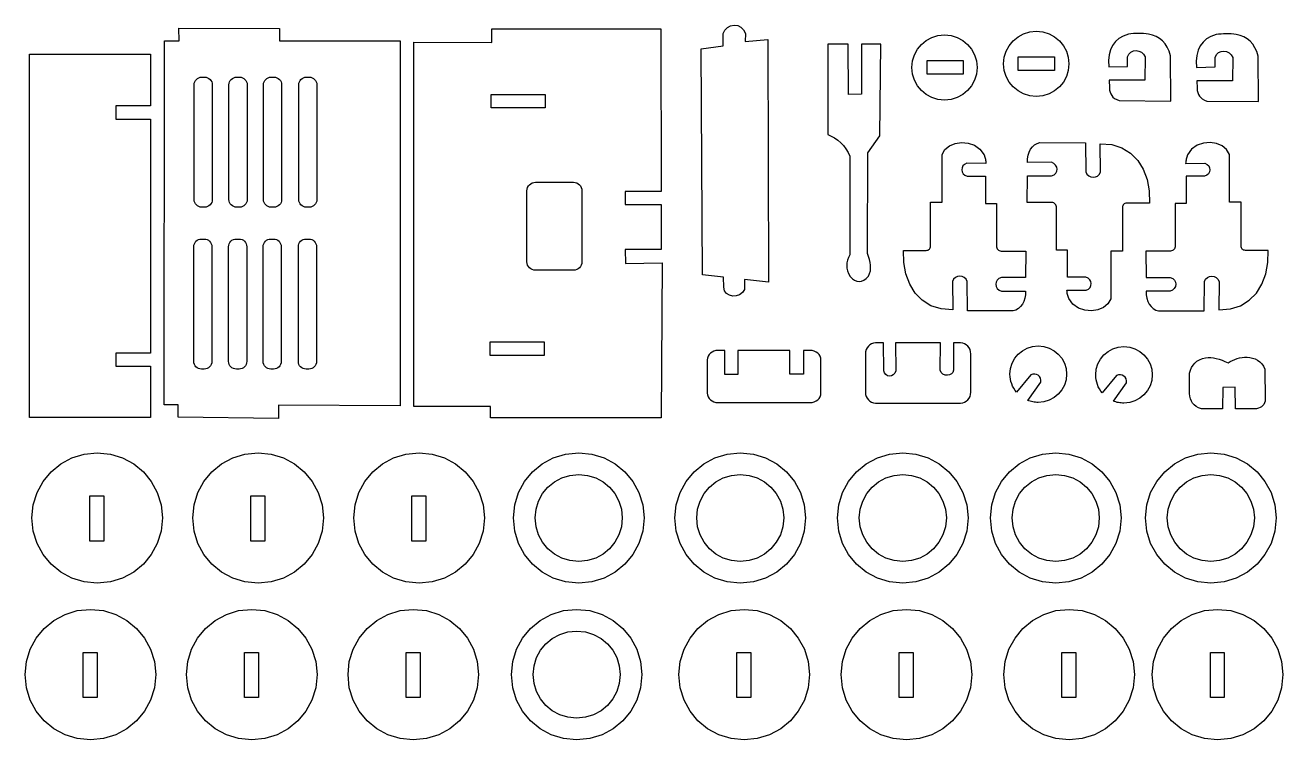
# Model space of a CAD drawing. Extents: x -511 to 437, y -183 to 197.
# Drawn here: x -510.6 to -221.7, y -164.5 to -0.2 of the extents above; entities that cross this region are included whole.
import ezdxf

# ---------------------------------------------------------------- set-up
doc = ezdxf.new("R2010")
doc.units = 0
doc.header["$MEASUREMENT"] = 0
doc.layers.add('CAMADA_1', color=7, linetype='CONTINUOUS')

msp = doc.modelspace()

# ---------------------------------------------------------------- linework, layer by layer
at = {"layer": 'CAMADA_1', "color": 250}
for points in [[(-478.57, -3.81), (-475.25, -3.82), (-475.26, -0.9), (-452.2, -0.97), (-452.2, -3.82), (-424.44, -3.82), (-424.44, -87.66), (-452.38, -87.56), (-452.38, -90.57), (-475.44, -90.28), (-475.44, -87.47), (-478.67, -87.46), (-478.57, -3.81)], [(-403.43, -4.17), (-403.43, -1.06), (-364.61, -1.06), (-364.53, -38.42), (-372.77, -38.44), (-372.76, -41.4), (-364.48, -41.4), (-364.48, -51.77), (-372.77, -51.77), (-372.72, -54.94), (-364.29, -54.84), (-364.51, -90.47), (-403.7, -90.47), (-403.69, -87.86), (-421.3, -87.87), (-421.3, -4.1), (-403.43, -4.17)], [(-355.28, -5.65), (-350.26, -4.93), (-350.26, -2.14), (-349.88, -1.32), (-349.29, -0.72), (-348.55, -0.33), (-347.74, -0.18), (-346.92, -0.27), (-346.17, -0.62), (-345.56, -1.23), (-345.15, -2.13), (-345.17, -3.95), (-339.97, -3.45), (-339.84, -59.29), (-345.35, -58.68), (-345.37, -60.91), (-345.83, -61.67), (-346.48, -62.17), (-347.24, -62.43), (-348.04, -62.46), (-348.8, -62.26), (-349.46, -61.84), (-349.92, -61.22), (-350.13, -60.4), (-350.15, -58.14), (-355.03, -57.6), (-355.28, -5.65)], [(-299.42, -2.4), (-297.91, -2.56), (-296.5, -2.99), (-295.23, -3.69), (-294.12, -4.6), (-293.2, -5.71), (-292.51, -6.99), (-292.07, -8.39), (-291.92, -9.9), (-292.07, -11.42), (-292.51, -12.82), (-293.2, -14.1), (-294.12, -15.21), (-295.23, -16.12), (-296.5, -16.82), (-297.91, -17.25), (-299.42, -17.41), (-300.93, -17.25), (-302.34, -16.82), (-303.61, -16.12), (-304.72, -15.21), (-305.64, -14.1), (-306.33, -12.82), (-306.77, -11.42), (-306.92, -9.9), (-306.77, -8.39), (-306.33, -6.99), (-305.64, -5.71), (-304.72, -4.6), (-303.61, -3.69), (-302.34, -2.99), (-300.93, -2.56), (-299.42, -2.4)], [(-278.33, -1.59), (-276.82, -1.74), (-275.41, -2.18), (-274.14, -2.87), (-273.03, -3.79), (-272.11, -4.9), (-271.42, -6.17), (-270.99, -7.58), (-270.83, -9.09), (-270.99, -10.6), (-271.42, -12.01), (-272.11, -13.28), (-273.03, -14.39), (-274.14, -15.31), (-275.41, -16), (-276.82, -16.44), (-278.33, -16.59), (-279.84, -16.44), (-281.25, -16), (-282.53, -15.31), (-283.64, -14.39), (-284.55, -13.28), (-285.24, -12.01), (-285.68, -10.6), (-285.83, -9.09), (-285.68, -7.58), (-285.24, -6.17), (-284.55, -4.9), (-283.64, -3.79), (-282.53, -2.87), (-281.25, -2.18), (-279.84, -1.74), (-278.33, -1.59)], [(-253.34, -7.5), (-253.39, -12.86), (-261.57, -12.86), (-261.54, -14.59), (-261.49, -15.1), (-261.39, -15.56), (-261.23, -15.98), (-261.01, -16.37), (-260.71, -16.72), (-260.33, -17.03), (-259.85, -17.3), (-259.27, -17.53), (-247.39, -17.62), (-247.49, -7.2), (-247.82, -6.17), (-248.24, -5.25), (-248.75, -4.46), (-249.35, -3.79), (-250.03, -3.23), (-250.79, -2.79), (-251.63, -2.45), (-252.54, -2.22), (-253.12, -2.16), (-253.7, -2.11), (-254.28, -2.08), (-254.86, -2.07), (-255.44, -2.08), (-256.02, -2.12), (-256.6, -2.18), (-257.18, -2.26), (-258.35, -2.68), (-259.35, -3.25), (-260.16, -3.98), (-260.81, -4.85), (-261.28, -5.86), (-261.58, -7.03), (-261.71, -8.33), (-261.67, -9.78), (-257.4, -9.68), (-257.4, -7.5), (-257.06, -6.84), (-256.58, -6.38), (-256.01, -6.11), (-255.39, -6.03), (-254.76, -6.14), (-254.19, -6.42), (-253.69, -6.88), (-253.34, -7.5)], [(-233.2, -7.61), (-233.24, -12.96), (-241.43, -12.96), (-241.4, -14.7), (-241.35, -15.2), (-241.25, -15.66), (-241.09, -16.09), (-240.87, -16.48), (-240.57, -16.83), (-240.19, -17.13), (-239.71, -17.41), (-239.12, -17.64), (-227.25, -17.72), (-227.35, -7.31), (-227.68, -6.27), (-228.1, -5.36), (-228.61, -4.57), (-229.2, -3.89), (-229.88, -3.34), (-230.65, -2.89), (-231.49, -2.56), (-232.4, -2.32), (-232.98, -2.26), (-233.56, -2.21), (-234.14, -2.19), (-234.72, -2.18), (-235.3, -2.19), (-235.88, -2.22), (-236.46, -2.28), (-237.04, -2.36), (-238.21, -2.78), (-239.21, -3.36), (-240.02, -4.08), (-240.67, -4.95), (-241.14, -5.97), (-241.44, -7.13), (-241.57, -8.44), (-241.53, -9.89), (-237.26, -9.79), (-237.26, -7.61), (-236.92, -6.94), (-236.44, -6.48), (-235.87, -6.21), (-235.25, -6.13), (-234.62, -6.24), (-234.04, -6.52), (-233.55, -6.98), (-233.2, -7.61)], [(-314.06, -4.53), (-318.47, -4.56), (-318.47, -16.07), (-321.45, -16.09), (-321.54, -4.55), (-326.22, -4.52), (-326.22, -25.33), (-325.42, -25.68), (-324.65, -26.1), (-323.92, -26.61), (-323.24, -27.2), (-322.61, -27.86), (-322.05, -28.61), (-321.56, -29.43), (-321.15, -30.33), (-321.15, -52.94), (-321.44, -53.57), (-321.67, -54.18), (-321.82, -54.79), (-321.88, -55.39), (-321.86, -56.01), (-321.73, -56.64), (-321.48, -57.29), (-321.11, -57.98), (-320.58, -58.46), (-320.05, -58.82), (-319.53, -59.03), (-319.01, -59.1), (-318.49, -59.03), (-317.96, -58.8), (-317.44, -58.4), (-316.91, -57.85), (-316.63, -57.26), (-316.45, -56.65), (-316.38, -56.01), (-316.39, -55.37), (-316.48, -54.7), (-316.64, -54.03), (-316.86, -53.34), (-317.13, -52.64), (-317.02, -29.56), (-314.3, -25.62), (-314.06, -4.53)], [(-509.59, -6.88), (-481.83, -6.88), (-481.83, -18.71), (-489.79, -18.71), (-489.73, -21.76), (-481.83, -21.77), (-481.83, -75.6), (-489.79, -75.6), (-489.74, -78.58), (-481.83, -78.59), (-481.83, -90.39), (-509.59, -90.39), (-509.59, -6.88)], [(-303.41, -8.31), (-295.14, -8.31), (-295.14, -11.46), (-303.41, -11.46), (-303.41, -8.31)], [(-282.46, -7.43), (-274.18, -7.43), (-274.18, -10.58), (-282.46, -10.58), (-282.46, -7.43)], [(-470.01, -12.13), (-469.38, -12.13), (-469.03, -12.17), (-468.69, -12.27), (-468.39, -12.44), (-468.13, -12.65), (-467.91, -12.92), (-467.74, -13.22), (-467.64, -13.55), (-467.6, -13.91), (-467.6, -40.26), (-467.64, -40.62), (-467.74, -40.95), (-467.91, -41.25), (-468.13, -41.52), (-468.39, -41.74), (-468.69, -41.9), (-469.03, -42), (-469.38, -42.04), (-470.01, -42.04), (-470.36, -42), (-470.7, -41.9), (-471, -41.74), (-471.26, -41.52), (-471.48, -41.25), (-471.65, -40.95), (-471.75, -40.62), (-471.79, -40.26), (-471.79, -13.91), (-471.75, -13.55), (-471.65, -13.22), (-471.48, -12.92), (-471.26, -12.65), (-471, -12.44), (-470.7, -12.27), (-470.36, -12.17), (-470.01, -12.13)], [(-461.99, -12.13), (-461.37, -12.13), (-461.01, -12.17), (-460.68, -12.27), (-460.38, -12.44), (-460.11, -12.65), (-459.9, -12.92), (-459.73, -13.22), (-459.63, -13.55), (-459.59, -13.91), (-459.59, -40.26), (-459.63, -40.62), (-459.73, -40.95), (-459.9, -41.25), (-460.11, -41.52), (-460.38, -41.74), (-460.68, -41.9), (-461.01, -42), (-461.37, -42.04), (-461.99, -42.04), (-462.35, -42), (-462.69, -41.9), (-462.99, -41.74), (-463.25, -41.52), (-463.47, -41.25), (-463.63, -40.95), (-463.74, -40.62), (-463.77, -40.26), (-463.77, -13.91), (-463.74, -13.55), (-463.63, -13.22), (-463.47, -12.92), (-463.25, -12.65), (-462.99, -12.44), (-462.69, -12.27), (-462.35, -12.17), (-461.99, -12.13)], [(-454.07, -12.13), (-453.45, -12.13), (-453.09, -12.17), (-452.76, -12.27), (-452.46, -12.44), (-452.19, -12.65), (-451.97, -12.92), (-451.81, -13.22), (-451.71, -13.55), (-451.67, -13.91), (-451.67, -40.26), (-451.71, -40.62), (-451.81, -40.95), (-451.97, -41.25), (-452.19, -41.52), (-452.46, -41.74), (-452.76, -41.9), (-453.09, -42), (-453.45, -42.04), (-454.07, -42.04), (-454.43, -42), (-454.76, -41.9), (-455.07, -41.74), (-455.33, -41.52), (-455.55, -41.25), (-455.71, -40.95), (-455.82, -40.62), (-455.85, -40.26), (-455.85, -13.91), (-455.82, -13.55), (-455.71, -13.22), (-455.55, -12.92), (-455.33, -12.65), (-455.07, -12.44), (-454.76, -12.27), (-454.43, -12.17), (-454.07, -12.13)], [(-445.97, -12.13), (-445.35, -12.13), (-444.99, -12.17), (-444.66, -12.27), (-444.36, -12.44), (-444.09, -12.65), (-443.87, -12.92), (-443.71, -13.22), (-443.6, -13.55), (-443.57, -13.91), (-443.57, -40.26), (-443.6, -40.62), (-443.71, -40.95), (-443.87, -41.25), (-444.09, -41.52), (-444.36, -41.74), (-444.66, -41.9), (-444.99, -42), (-445.35, -42.04), (-445.97, -42.04), (-446.33, -42), (-446.66, -41.9), (-446.97, -41.74), (-447.23, -41.52), (-447.45, -41.25), (-447.61, -40.95), (-447.72, -40.62), (-447.75, -40.26), (-447.75, -13.91), (-447.72, -13.55), (-447.61, -13.22), (-447.45, -12.92), (-447.23, -12.65), (-446.97, -12.44), (-446.66, -12.27), (-446.33, -12.17), (-445.97, -12.13)], [(-403.54, -16.1), (-391.15, -16.1), (-391.15, -19.2), (-403.54, -19.2), (-403.54, -16.1)], [(-294.14, -65.84), (-294.19, -59.12), (-294.47, -58.58), (-294.88, -58.2), (-295.38, -57.97), (-295.91, -57.89), (-296.44, -57.96), (-296.92, -58.19), (-297.31, -58.56), (-297.57, -59.07), (-297.52, -65.59), (-300.19, -65.4), (-302.52, -64.66), (-304.51, -63.43), (-306.14, -61.76), (-307.4, -59.73), (-308.28, -57.37), (-308.77, -54.76), (-308.85, -51.96), (-303.61, -51.96), (-303.39, -51.92), (-303.2, -51.87), (-303.03, -51.78), (-302.89, -51.67), (-302.78, -51.52), (-302.69, -51.35), (-302.64, -51.15), (-302.61, -50.91), (-302.61, -40.9), (-299.95, -40.9), (-299.95, -29.92), (-299.3, -28.8), (-298.27, -27.95), (-296.96, -27.41), (-295.49, -27.18), (-293.97, -27.31), (-292.53, -27.8), (-291.27, -28.69), (-290.31, -30), (-290.14, -30.5), (-290.02, -30.97), (-289.97, -31.21), (-289.93, -31.45), (-289.91, -31.69), (-289.89, -31.95), (-294.27, -31.92), (-294.8, -32.18), (-295.18, -32.55), (-295.39, -32.99), (-295.45, -33.46), (-295.35, -33.92), (-295.11, -34.34), (-294.72, -34.68), (-294.19, -34.91), (-289.97, -34.91), (-289.97, -41.15), (-287.48, -41.15), (-287.48, -50.84), (-287.45, -51.11), (-287.4, -51.35), (-287.31, -51.56), (-287.19, -51.74), (-287.04, -51.89), (-286.86, -52.01), (-286.64, -52.08), (-286.39, -52.12), (-280.74, -52.12), (-280.83, -58.2), (-286.32, -58.21), (-286.92, -58.44), (-287.34, -58.81), (-287.58, -59.26), (-287.64, -59.75), (-287.54, -60.25), (-287.28, -60.71), (-286.87, -61.08), (-286.3, -61.34), (-280.81, -61.29), (-280.83, -62.14), (-280.97, -62.94), (-281.2, -63.67), (-281.53, -64.32), (-281.95, -64.88), (-282.45, -65.33), (-283.02, -65.66), (-283.66, -65.86), (-294.14, -65.84)], [(-267.03, -27.2), (-266.98, -33.92), (-266.69, -34.46), (-266.28, -34.84), (-265.79, -35.07), (-265.26, -35.15), (-264.73, -35.08), (-264.25, -34.86), (-263.86, -34.49), (-263.6, -33.97), (-263.64, -27.45), (-260.98, -27.64), (-258.65, -28.38), (-256.66, -29.62), (-255.03, -31.28), (-253.77, -33.32), (-252.89, -35.67), (-252.4, -38.28), (-252.32, -41.09), (-257.55, -41.09), (-257.77, -41.12), (-257.96, -41.18), (-258.13, -41.26), (-258.27, -41.37), (-258.39, -41.52), (-258.47, -41.69), (-258.53, -41.89), (-258.55, -42.13), (-258.55, -52.15), (-261.21, -52.15), (-261.21, -63.12), (-261.86, -64.24), (-262.9, -65.09), (-264.21, -65.63), (-265.68, -65.86), (-267.19, -65.73), (-268.64, -65.24), (-269.9, -64.35), (-270.86, -63.04), (-271.02, -62.54), (-271.15, -62.07), (-271.2, -61.83), (-271.23, -61.59), (-271.26, -61.35), (-271.28, -61.1), (-266.89, -61.12), (-266.36, -60.86), (-265.99, -60.49), (-265.78, -60.05), (-265.72, -59.58), (-265.81, -59.12), (-266.05, -58.7), (-266.44, -58.36), (-266.98, -58.13), (-271.19, -58.13), (-271.19, -51.9), (-273.69, -51.9), (-273.69, -42.2), (-273.71, -41.93), (-273.77, -41.69), (-273.85, -41.48), (-273.97, -41.3), (-274.12, -41.15), (-274.31, -41.03), (-274.53, -40.96), (-274.78, -40.92), (-280.42, -40.92), (-280.34, -34.84), (-274.84, -34.83), (-274.24, -34.6), (-273.83, -34.23), (-273.59, -33.78), (-273.52, -33.29), (-273.63, -32.79), (-273.89, -32.34), (-274.3, -31.96), (-274.86, -31.71), (-280.36, -31.75), (-280.33, -30.9), (-280.2, -30.1), (-279.96, -29.37), (-279.63, -28.72), (-279.21, -28.16), (-278.71, -27.71), (-278.14, -27.38), (-277.51, -27.18), (-267.03, -27.2)], [(-239.77, -65.84), (-239.72, -59.12), (-239.44, -58.58), (-239.02, -58.2), (-238.53, -57.97), (-238, -57.89), (-237.47, -57.96), (-236.99, -58.19), (-236.6, -58.56), (-236.34, -59.07), (-236.39, -65.59), (-233.72, -65.4), (-231.39, -64.66), (-229.4, -63.43), (-227.77, -61.76), (-226.51, -59.73), (-225.63, -57.37), (-225.14, -54.76), (-225.06, -51.96), (-230.3, -51.96), (-230.51, -51.92), (-230.71, -51.87), (-230.87, -51.78), (-231.01, -51.67), (-231.13, -51.52), (-231.21, -51.35), (-231.27, -51.15), (-231.29, -50.91), (-231.29, -40.9), (-233.96, -40.9), (-233.96, -29.92), (-234.61, -28.8), (-235.64, -27.95), (-236.95, -27.41), (-238.42, -27.18), (-239.93, -27.31), (-241.38, -27.8), (-242.64, -28.69), (-243.6, -30), (-243.77, -30.5), (-243.89, -30.97), (-243.94, -31.21), (-243.98, -31.45), (-244, -31.69), (-244.02, -31.95), (-239.64, -31.92), (-239.1, -32.18), (-238.73, -32.55), (-238.52, -32.99), (-238.46, -33.46), (-238.55, -33.92), (-238.8, -34.34), (-239.19, -34.68), (-239.72, -34.91), (-243.93, -34.91), (-243.93, -41.15), (-246.43, -41.15), (-246.43, -50.84), (-246.45, -51.11), (-246.51, -51.35), (-246.6, -51.56), (-246.72, -51.74), (-246.87, -51.89), (-247.05, -52.01), (-247.27, -52.08), (-247.52, -52.12), (-253.16, -52.12), (-253.08, -58.2), (-247.59, -58.21), (-246.99, -58.44), (-246.57, -58.81), (-246.33, -59.26), (-246.27, -59.75), (-246.37, -60.25), (-246.63, -60.71), (-247.04, -61.08), (-247.6, -61.34), (-253.1, -61.29), (-253.08, -62.14), (-252.94, -62.94), (-252.7, -63.67), (-252.37, -64.32), (-251.95, -64.88), (-251.46, -65.33), (-250.88, -65.66), (-250.25, -65.86), (-239.77, -65.84)], [(-393.36, -36.28), (-384.66, -36.28), (-384.26, -36.32), (-383.89, -36.44), (-383.56, -36.62), (-383.27, -36.86), (-383.03, -37.15), (-382.85, -37.48), (-382.73, -37.85), (-382.69, -38.25), (-382.69, -54.56), (-382.73, -54.95), (-382.85, -55.32), (-383.03, -55.65), (-383.27, -55.94), (-383.56, -56.18), (-383.89, -56.36), (-384.26, -56.48), (-384.66, -56.52), (-393.36, -56.52), (-393.76, -56.48), (-394.12, -56.36), (-394.46, -56.18), (-394.75, -55.94), (-394.99, -55.65), (-395.17, -55.32), (-395.28, -54.95), (-395.32, -54.56), (-395.32, -38.25), (-395.28, -37.85), (-395.17, -37.48), (-394.99, -37.15), (-394.75, -36.86), (-394.46, -36.62), (-394.12, -36.44), (-393.76, -36.32), (-393.36, -36.28)], [(-470.1, -49.34), (-469.47, -49.34), (-469.11, -49.38), (-468.78, -49.48), (-468.48, -49.64), (-468.21, -49.86), (-468, -50.13), (-467.83, -50.43), (-467.73, -50.76), (-467.69, -51.12), (-467.69, -77.47), (-467.73, -77.83), (-467.83, -78.16), (-468, -78.46), (-468.21, -78.73), (-468.48, -78.94), (-468.78, -79.11), (-469.11, -79.21), (-469.47, -79.25), (-470.1, -79.25), (-470.45, -79.21), (-470.79, -79.11), (-471.09, -78.94), (-471.35, -78.73), (-471.57, -78.46), (-471.73, -78.16), (-471.84, -77.83), (-471.88, -77.47), (-471.88, -51.12), (-471.84, -50.76), (-471.73, -50.43), (-471.57, -50.13), (-471.35, -49.86), (-471.09, -49.64), (-470.79, -49.48), (-470.45, -49.38), (-470.1, -49.34)], [(-462.08, -49.34), (-461.46, -49.34), (-461.1, -49.38), (-460.77, -49.48), (-460.47, -49.64), (-460.2, -49.86), (-459.99, -50.13), (-459.82, -50.43), (-459.72, -50.76), (-459.68, -51.12), (-459.68, -77.47), (-459.72, -77.83), (-459.82, -78.16), (-459.99, -78.46), (-460.2, -78.73), (-460.47, -78.94), (-460.77, -79.11), (-461.1, -79.21), (-461.46, -79.25), (-462.08, -79.25), (-462.44, -79.21), (-462.77, -79.11), (-463.08, -78.94), (-463.34, -78.73), (-463.56, -78.46), (-463.72, -78.16), (-463.83, -77.83), (-463.86, -77.47), (-463.86, -51.12), (-463.83, -50.76), (-463.72, -50.43), (-463.56, -50.13), (-463.34, -49.86), (-463.08, -49.64), (-462.77, -49.48), (-462.44, -49.38), (-462.08, -49.34)], [(-454.16, -49.34), (-453.54, -49.34), (-453.18, -49.38), (-452.85, -49.48), (-452.54, -49.64), (-452.28, -49.86), (-452.06, -50.13), (-451.9, -50.43), (-451.79, -50.76), (-451.76, -51.12), (-451.76, -77.47), (-451.79, -77.83), (-451.9, -78.16), (-452.06, -78.46), (-452.28, -78.73), (-452.54, -78.94), (-452.85, -79.11), (-453.18, -79.21), (-453.54, -79.25), (-454.16, -79.25), (-454.52, -79.21), (-454.85, -79.11), (-455.15, -78.94), (-455.42, -78.73), (-455.64, -78.46), (-455.8, -78.16), (-455.91, -77.83), (-455.94, -77.47), (-455.94, -51.12), (-455.91, -50.76), (-455.8, -50.43), (-455.64, -50.13), (-455.42, -49.86), (-455.15, -49.64), (-454.85, -49.48), (-454.52, -49.38), (-454.16, -49.34)], [(-446.06, -49.34), (-445.44, -49.34), (-445.08, -49.38), (-444.75, -49.48), (-444.44, -49.64), (-444.18, -49.86), (-443.96, -50.13), (-443.8, -50.43), (-443.69, -50.76), (-443.66, -51.12), (-443.66, -77.47), (-443.69, -77.83), (-443.8, -78.16), (-443.96, -78.46), (-444.18, -78.73), (-444.44, -78.94), (-444.75, -79.11), (-445.08, -79.21), (-445.44, -79.25), (-446.06, -79.25), (-446.42, -79.21), (-446.75, -79.11), (-447.05, -78.94), (-447.32, -78.73), (-447.54, -78.46), (-447.7, -78.16), (-447.81, -77.83), (-447.84, -77.47), (-447.84, -51.12), (-447.81, -50.76), (-447.7, -50.43), (-447.54, -50.13), (-447.32, -49.86), (-447.05, -49.64), (-446.75, -49.48), (-446.42, -49.38), (-446.06, -49.34)], [(-403.78, -72.99), (-391.4, -72.99), (-391.4, -76.09), (-403.78, -76.09), (-403.78, -72.99)], [(-327.8, -84.74), (-327.8, -77.14), (-327.85, -76.7), (-328, -76.29), (-328.23, -75.92), (-328.54, -75.6), (-328.91, -75.33), (-329.34, -75.13), (-329.82, -75), (-330.32, -74.96), (-331.82, -74.96), (-331.82, -80.39), (-334.96, -80.37), (-334.98, -74.96), (-346.92, -74.96), (-346.92, -80.47), (-349.88, -80.47), (-349.91, -74.96), (-351.4, -74.96), (-351.91, -75), (-352.38, -75.13), (-352.81, -75.33), (-353.19, -75.6), (-353.5, -75.92), (-353.73, -76.29), (-353.88, -76.7), (-353.93, -77.14), (-353.93, -84.74), (-353.88, -85.18), (-353.73, -85.59), (-353.5, -85.96), (-353.19, -86.29), (-352.81, -86.56), (-352.38, -86.76), (-351.91, -86.89), (-351.4, -86.93), (-330.32, -86.93), (-329.82, -86.89), (-329.34, -86.76), (-328.91, -86.56), (-328.54, -86.29), (-328.23, -85.96), (-328, -85.59), (-327.85, -85.18), (-327.8, -84.74)], [(-293.36, -84.54), (-293.36, -75.76), (-293.41, -75.25), (-293.55, -74.77), (-293.76, -74.34), (-294.05, -73.97), (-294.4, -73.66), (-294.8, -73.43), (-295.24, -73.28), (-295.71, -73.23), (-297.34, -73.23), (-297.34, -79.5), (-297.48, -80), (-297.79, -80.36), (-298.23, -80.58), (-298.75, -80.67), (-299.28, -80.61), (-299.77, -80.39), (-300.16, -80.02), (-300.41, -79.48), (-300.37, -73.23), (-310.68, -73.18), (-310.63, -79.6), (-310.86, -80.16), (-311.2, -80.55), (-311.61, -80.78), (-312.05, -80.84), (-312.49, -80.75), (-312.88, -80.51), (-313.18, -80.13), (-313.37, -79.6), (-313.4, -73.23), (-315.24, -73.23), (-315.71, -73.28), (-316.15, -73.43), (-316.54, -73.66), (-316.89, -73.97), (-317.18, -74.34), (-317.39, -74.77), (-317.53, -75.25), (-317.58, -75.76), (-317.58, -84.54), (-317.53, -85.05), (-317.39, -85.52), (-317.18, -85.95), (-316.89, -86.33), (-316.54, -86.64), (-316.15, -86.87), (-315.71, -87.02), (-315.24, -87.07), (-295.71, -87.07), (-295.24, -87.02), (-294.8, -86.87), (-294.4, -86.64), (-294.05, -86.33), (-293.76, -85.95), (-293.55, -85.52), (-293.41, -85.05), (-293.36, -84.54)], [(-277.87, -73.9), (-276.56, -74.03), (-275.34, -74.41), (-274.24, -75.01), (-273.28, -75.8), (-272.48, -76.76), (-271.88, -77.87), (-271.5, -79.09), (-271.37, -80.4), (-271.5, -81.71), (-271.88, -82.93), (-272.48, -84.03), (-273.28, -84.99), (-274.24, -85.79), (-275.34, -86.39), (-276.56, -86.77), (-277.87, -86.9), (-278.19, -86.89), (-278.5, -86.87), (-278.81, -86.83), (-279.12, -86.78), (-279.42, -86.72), (-279.72, -86.64), (-280.01, -86.55), (-280.29, -86.45), (-277.31, -82.24), (-277.26, -81.77), (-277.35, -81.34), (-277.56, -80.97), (-277.87, -80.67), (-278.25, -80.47), (-278.68, -80.37), (-279.14, -80.39), (-279.61, -80.56), (-282.87, -84.56), (-283.2, -84.12), (-283.5, -83.65), (-283.76, -83.16), (-283.97, -82.65), (-284.14, -82.11), (-284.27, -81.56), (-284.35, -80.98), (-284.37, -80.4), (-284.24, -79.09), (-283.86, -77.87), (-283.26, -76.76), (-282.47, -75.8), (-281.51, -75.01), (-280.4, -74.41), (-279.18, -74.03), (-277.87, -73.9)], [(-258.19, -74.06), (-256.88, -74.19), (-255.66, -74.57), (-254.56, -75.17), (-253.6, -75.96), (-252.8, -76.92), (-252.2, -78.03), (-251.82, -79.25), (-251.69, -80.56), (-251.82, -81.87), (-252.2, -83.09), (-252.8, -84.19), (-253.6, -85.15), (-254.56, -85.95), (-255.66, -86.55), (-256.88, -86.92), (-258.19, -87.06), (-258.51, -87.05), (-258.82, -87.03), (-259.13, -86.99), (-259.44, -86.94), (-259.74, -86.88), (-260.04, -86.8), (-260.33, -86.71), (-260.61, -86.61), (-257.63, -82.4), (-257.58, -81.93), (-257.67, -81.5), (-257.88, -81.13), (-258.19, -80.83), (-258.57, -80.63), (-259, -80.53), (-259.46, -80.55), (-259.93, -80.72), (-263.19, -84.71), (-263.52, -84.28), (-263.82, -83.81), (-264.08, -83.32), (-264.29, -82.81), (-264.46, -82.27), (-264.59, -81.71), (-264.67, -81.14), (-264.69, -80.56), (-264.56, -79.25), (-264.18, -78.03), (-263.58, -76.92), (-262.79, -75.96), (-261.83, -75.17), (-260.72, -74.57), (-259.5, -74.19), (-258.19, -74.06)], [(-239.43, -76.63), (-238.86, -76.6), (-238.27, -76.61), (-237.65, -76.68), (-237.01, -76.79), (-236.35, -76.96), (-235.67, -77.19), (-234.99, -77.47), (-234.29, -77.81), (-233.78, -77.5), (-233.26, -77.24), (-232.73, -77), (-232.19, -76.81), (-231.64, -76.66), (-231.07, -76.56), (-230.5, -76.5), (-229.91, -76.49), (-229.29, -76.56), (-228.67, -76.7), (-228.06, -76.91), (-227.49, -77.2), (-226.96, -77.57), (-226.5, -78.03), (-226.11, -78.6), (-225.82, -79.26), (-225.73, -86.21), (-225.78, -86.63), (-225.9, -87.01), (-226.07, -87.35), (-226.31, -87.64), (-226.59, -87.89), (-226.93, -88.1), (-227.32, -88.25), (-227.76, -88.36), (-232.6, -88.39), (-232.63, -83.4), (-235.5, -83.46), (-235.53, -88.39), (-240.4, -88.36), (-241.05, -88.13), (-241.6, -87.84), (-242.06, -87.48), (-242.42, -87.06), (-242.71, -86.58), (-242.92, -86.06), (-243.05, -85.48), (-243.12, -84.85), (-243.12, -80.17), (-242.92, -79.48), (-242.66, -78.87), (-242.32, -78.33), (-241.91, -77.85), (-241.42, -77.45), (-240.84, -77.11), (-240.18, -76.83), (-239.43, -76.63)], [(-494.05, -98.46), (-491.02, -98.76), (-488.21, -99.64), (-485.66, -101.02), (-483.44, -102.85), (-481.61, -105.07), (-480.23, -107.62), (-479.35, -110.43), (-479.05, -113.46), (-479.35, -116.48), (-480.23, -119.3), (-481.61, -121.84), (-483.44, -124.06), (-485.66, -125.89), (-488.21, -127.28), (-491.02, -128.15), (-494.05, -128.46), (-497.07, -128.15), (-499.89, -127.28), (-502.43, -125.89), (-504.65, -124.06), (-506.49, -121.84), (-507.87, -119.3), (-508.74, -116.48), (-509.05, -113.46), (-508.74, -110.43), (-507.87, -107.62), (-506.49, -105.07), (-504.65, -102.85), (-502.43, -101.02), (-499.89, -99.64), (-497.07, -98.76), (-494.05, -98.46)], [(-457.08, -98.46), (-454.06, -98.76), (-451.24, -99.64), (-448.69, -101.02), (-446.47, -102.85), (-444.64, -105.07), (-443.26, -107.62), (-442.38, -110.43), (-442.08, -113.46), (-442.38, -116.48), (-443.26, -119.3), (-444.64, -121.84), (-446.47, -124.06), (-448.69, -125.89), (-451.24, -127.28), (-454.06, -128.15), (-457.08, -128.46), (-460.1, -128.15), (-462.92, -127.28), (-465.47, -125.89), (-467.69, -124.06), (-469.52, -121.84), (-470.9, -119.3), (-471.78, -116.48), (-472.08, -113.46), (-471.78, -110.43), (-470.9, -107.62), (-469.52, -105.07), (-467.69, -102.85), (-465.47, -101.02), (-462.92, -99.64), (-460.1, -98.76), (-457.08, -98.46)], [(-420.11, -98.46), (-417.09, -98.76), (-414.27, -99.64), (-411.73, -101.02), (-409.51, -102.85), (-407.67, -105.07), (-406.29, -107.62), (-405.42, -110.43), (-405.11, -113.46), (-405.42, -116.48), (-406.29, -119.3), (-407.67, -121.84), (-409.51, -124.06), (-411.73, -125.89), (-414.27, -127.28), (-417.09, -128.15), (-420.11, -128.46), (-423.14, -128.15), (-425.95, -127.28), (-428.5, -125.89), (-430.72, -124.06), (-432.55, -121.84), (-433.93, -119.3), (-434.81, -116.48), (-435.11, -113.46), (-434.81, -110.43), (-433.93, -107.62), (-432.55, -105.07), (-430.72, -102.85), (-428.5, -101.02), (-425.95, -99.64), (-423.14, -98.76), (-420.11, -98.46)], [(-383.44, -98.46), (-380.41, -98.76), (-377.6, -99.64), (-375.05, -101.02), (-372.83, -102.85), (-371, -105.07), (-369.62, -107.62), (-368.74, -110.43), (-368.44, -113.46), (-368.74, -116.48), (-369.62, -119.3), (-371, -121.84), (-372.83, -124.06), (-375.05, -125.89), (-377.6, -127.28), (-380.41, -128.15), (-383.44, -128.46), (-386.46, -128.15), (-389.28, -127.28), (-391.82, -125.89), (-394.04, -124.06), (-395.88, -121.84), (-397.26, -119.3), (-398.13, -116.48), (-398.44, -113.46), (-398.13, -110.43), (-397.26, -107.62), (-395.88, -105.07), (-394.04, -102.85), (-391.82, -101.02), (-389.28, -99.64), (-386.46, -98.76), (-383.44, -98.46)], [(-346.34, -98.46), (-343.32, -98.76), (-340.5, -99.64), (-337.95, -101.02), (-335.73, -102.85), (-333.9, -105.07), (-332.52, -107.62), (-331.64, -110.43), (-331.34, -113.46), (-331.64, -116.48), (-332.52, -119.3), (-333.9, -121.84), (-335.73, -124.06), (-337.95, -125.89), (-340.5, -127.28), (-343.32, -128.15), (-346.34, -128.46), (-349.36, -128.15), (-352.18, -127.28), (-354.73, -125.89), (-356.95, -124.06), (-358.78, -121.84), (-360.16, -119.3), (-361.03, -116.48), (-361.34, -113.46), (-361.03, -110.43), (-360.16, -107.62), (-358.78, -105.07), (-356.95, -102.85), (-354.73, -101.02), (-352.18, -99.64), (-349.36, -98.76), (-346.34, -98.46)], [(-308.99, -98.46), (-305.97, -98.76), (-303.15, -99.64), (-300.61, -101.02), (-298.39, -102.85), (-296.55, -105.07), (-295.17, -107.62), (-294.3, -110.43), (-293.99, -113.46), (-294.3, -116.48), (-295.17, -119.3), (-296.55, -121.84), (-298.39, -124.06), (-300.61, -125.89), (-303.15, -127.28), (-305.97, -128.15), (-308.99, -128.46), (-312.01, -128.15), (-314.83, -127.28), (-317.38, -125.89), (-319.6, -124.06), (-321.43, -121.84), (-322.81, -119.3), (-323.69, -116.48), (-323.99, -113.46), (-323.69, -110.43), (-322.81, -107.62), (-321.43, -105.07), (-319.6, -102.85), (-317.38, -101.02), (-314.83, -99.64), (-312.01, -98.76), (-308.99, -98.46)], [(-273.86, -98.46), (-270.84, -98.76), (-268.02, -99.64), (-265.48, -101.02), (-263.26, -102.85), (-261.42, -105.07), (-260.04, -107.62), (-259.17, -110.43), (-258.86, -113.46), (-259.17, -116.48), (-260.04, -119.3), (-261.42, -121.84), (-263.26, -124.06), (-265.48, -125.89), (-268.02, -127.28), (-270.84, -128.15), (-273.86, -128.46), (-276.89, -128.15), (-279.7, -127.28), (-282.25, -125.89), (-284.47, -124.06), (-286.3, -121.84), (-287.68, -119.3), (-288.56, -116.48), (-288.86, -113.46), (-288.56, -110.43), (-287.68, -107.62), (-286.3, -105.07), (-284.47, -102.85), (-282.25, -101.02), (-279.7, -99.64), (-276.89, -98.76), (-273.86, -98.46)], [(-238.23, -98.46), (-235.21, -98.76), (-232.4, -99.64), (-229.85, -101.02), (-227.63, -102.85), (-225.8, -105.07), (-224.41, -107.62), (-223.54, -110.43), (-223.23, -113.46), (-223.54, -116.48), (-224.41, -119.3), (-225.8, -121.84), (-227.63, -124.06), (-229.85, -125.89), (-232.4, -127.28), (-235.21, -128.15), (-238.23, -128.46), (-241.26, -128.15), (-244.07, -127.28), (-246.62, -125.89), (-248.84, -124.06), (-250.67, -121.84), (-252.06, -119.3), (-252.93, -116.48), (-253.23, -113.46), (-252.93, -110.43), (-252.06, -107.62), (-250.67, -105.07), (-248.84, -102.85), (-246.62, -101.02), (-244.07, -99.64), (-241.26, -98.76), (-238.23, -98.46)], [(-383.44, -103.46), (-381.42, -103.66), (-379.54, -104.24), (-377.85, -105.16), (-376.37, -106.38), (-375.14, -107.86), (-374.22, -109.56), (-373.64, -111.44), (-373.44, -113.46), (-373.64, -115.47), (-374.22, -117.35), (-375.14, -119.05), (-376.37, -120.53), (-377.85, -121.75), (-379.54, -122.67), (-381.42, -123.25), (-383.44, -123.46), (-385.45, -123.25), (-387.33, -122.67), (-389.03, -121.75), (-390.51, -120.53), (-391.73, -119.05), (-392.65, -117.35), (-393.23, -115.47), (-393.44, -113.46), (-393.23, -111.44), (-392.65, -109.56), (-391.73, -107.86), (-390.51, -106.38), (-389.03, -105.16), (-387.33, -104.24), (-385.45, -103.66), (-383.44, -103.46)], [(-346.34, -103.46), (-344.32, -103.66), (-342.45, -104.24), (-340.75, -105.16), (-339.27, -106.38), (-338.05, -107.86), (-337.12, -109.56), (-336.54, -111.44), (-336.34, -113.46), (-336.54, -115.47), (-337.12, -117.35), (-338.05, -119.05), (-339.27, -120.53), (-340.75, -121.75), (-342.45, -122.67), (-344.32, -123.25), (-346.34, -123.46), (-348.35, -123.25), (-350.23, -122.67), (-351.93, -121.75), (-353.41, -120.53), (-354.63, -119.05), (-355.55, -117.35), (-356.14, -115.47), (-356.34, -113.46), (-356.14, -111.44), (-355.55, -109.56), (-354.63, -107.86), (-353.41, -106.38), (-351.93, -105.16), (-350.23, -104.24), (-348.35, -103.66), (-346.34, -103.46)], [(-308.99, -103.46), (-306.98, -103.66), (-305.1, -104.24), (-303.4, -105.16), (-301.92, -106.38), (-300.7, -107.86), (-299.78, -109.56), (-299.19, -111.44), (-298.99, -113.46), (-299.19, -115.47), (-299.78, -117.35), (-300.7, -119.05), (-301.92, -120.53), (-303.4, -121.75), (-305.1, -122.67), (-306.98, -123.25), (-308.99, -123.46), (-311.01, -123.25), (-312.88, -122.67), (-314.58, -121.75), (-316.06, -120.53), (-317.28, -119.05), (-318.21, -117.35), (-318.79, -115.47), (-318.99, -113.46), (-318.79, -111.44), (-318.21, -109.56), (-317.28, -107.86), (-316.06, -106.38), (-314.58, -105.16), (-312.88, -104.24), (-311.01, -103.66), (-308.99, -103.46)], [(-273.86, -103.46), (-271.85, -103.66), (-269.97, -104.24), (-268.27, -105.16), (-266.79, -106.38), (-265.57, -107.86), (-264.65, -109.56), (-264.07, -111.44), (-263.86, -113.46), (-264.07, -115.47), (-264.65, -117.35), (-265.57, -119.05), (-266.79, -120.53), (-268.27, -121.75), (-269.97, -122.67), (-271.85, -123.25), (-273.86, -123.46), (-275.88, -123.25), (-277.76, -122.67), (-279.45, -121.75), (-280.93, -120.53), (-282.15, -119.05), (-283.08, -117.35), (-283.66, -115.47), (-283.86, -113.46), (-283.66, -111.44), (-283.08, -109.56), (-282.15, -107.86), (-280.93, -106.38), (-279.45, -105.16), (-277.76, -104.24), (-275.88, -103.66), (-273.86, -103.46)], [(-238.23, -103.46), (-236.22, -103.66), (-234.34, -104.24), (-232.64, -105.16), (-231.16, -106.38), (-229.94, -107.86), (-229.02, -109.56), (-228.44, -111.44), (-228.23, -113.46), (-228.44, -115.47), (-229.02, -117.35), (-229.94, -119.05), (-231.16, -120.53), (-232.64, -121.75), (-234.34, -122.67), (-236.22, -123.25), (-238.23, -123.46), (-240.25, -123.25), (-242.13, -122.67), (-243.83, -121.75), (-245.31, -120.53), (-246.53, -119.05), (-247.45, -117.35), (-248.03, -115.47), (-248.23, -113.46), (-248.03, -111.44), (-247.45, -109.56), (-246.53, -107.86), (-245.31, -106.38), (-243.83, -105.16), (-242.13, -104.24), (-240.25, -103.66), (-238.23, -103.46)], [(-495.7, -108.38), (-492.51, -108.38), (-492.51, -118.75), (-495.7, -118.75), (-495.7, -108.38)], [(-458.74, -108.38), (-455.54, -108.38), (-455.54, -118.75), (-458.74, -118.75), (-458.74, -108.38)], [(-421.77, -108.38), (-418.57, -108.38), (-418.57, -118.75), (-421.77, -118.75), (-421.77, -108.38)], [(-495.59, -134.46), (-492.57, -134.76), (-489.75, -135.64), (-487.21, -137.02), (-484.99, -138.85), (-483.15, -141.07), (-481.77, -143.62), (-480.9, -146.43), (-480.59, -149.46), (-480.9, -152.48), (-481.77, -155.3), (-483.15, -157.84), (-484.99, -160.06), (-487.21, -161.9), (-489.75, -163.28), (-492.57, -164.15), (-495.59, -164.46), (-498.61, -164.15), (-501.43, -163.28), (-503.98, -161.9), (-506.2, -160.06), (-508.03, -157.84), (-509.41, -155.3), (-510.29, -152.48), (-510.59, -149.46), (-510.29, -146.43), (-509.41, -143.62), (-508.03, -141.07), (-506.2, -138.85), (-503.98, -137.02), (-501.43, -135.64), (-498.61, -134.76), (-495.59, -134.46)], [(-458.54, -134.46), (-455.52, -134.76), (-452.7, -135.64), (-450.15, -137.02), (-447.93, -138.85), (-446.1, -141.07), (-444.72, -143.62), (-443.84, -146.43), (-443.54, -149.46), (-443.84, -152.48), (-444.72, -155.3), (-446.1, -157.84), (-447.93, -160.06), (-450.15, -161.9), (-452.7, -163.28), (-455.52, -164.15), (-458.54, -164.46), (-461.56, -164.15), (-464.38, -163.28), (-466.93, -161.9), (-469.15, -160.06), (-470.98, -157.84), (-472.36, -155.3), (-473.23, -152.48), (-473.54, -149.46), (-473.23, -146.43), (-472.36, -143.62), (-470.98, -141.07), (-469.15, -138.85), (-466.93, -137.02), (-464.38, -135.64), (-461.56, -134.76), (-458.54, -134.46)], [(-421.43, -134.46), (-418.41, -134.76), (-415.59, -135.64), (-413.04, -137.02), (-410.82, -138.85), (-408.99, -141.07), (-407.61, -143.62), (-406.74, -146.43), (-406.43, -149.46), (-406.74, -152.48), (-407.61, -155.3), (-408.99, -157.84), (-410.82, -160.06), (-413.04, -161.9), (-415.59, -163.28), (-418.41, -164.15), (-421.43, -164.46), (-424.45, -164.15), (-427.27, -163.28), (-429.82, -161.9), (-432.04, -160.06), (-433.87, -157.84), (-435.25, -155.3), (-436.13, -152.48), (-436.43, -149.46), (-436.13, -146.43), (-435.25, -143.62), (-433.87, -141.07), (-432.04, -138.85), (-429.82, -137.02), (-427.27, -135.64), (-424.45, -134.76), (-421.43, -134.46)], [(-383.91, -134.46), (-380.88, -134.76), (-378.07, -135.64), (-375.52, -137.02), (-373.3, -138.85), (-371.47, -141.07), (-370.08, -143.62), (-369.21, -146.43), (-368.91, -149.46), (-369.21, -152.48), (-370.08, -155.3), (-371.47, -157.84), (-373.3, -160.06), (-375.52, -161.9), (-378.07, -163.28), (-380.88, -164.15), (-383.91, -164.46), (-386.93, -164.15), (-389.74, -163.28), (-392.29, -161.9), (-394.51, -160.06), (-396.34, -157.84), (-397.73, -155.3), (-398.6, -152.48), (-398.91, -149.46), (-398.6, -146.43), (-397.73, -143.62), (-396.34, -141.07), (-394.51, -138.85), (-392.29, -137.02), (-389.74, -135.64), (-386.93, -134.76), (-383.91, -134.46)], [(-345.43, -134.46), (-342.41, -134.76), (-339.59, -135.64), (-337.04, -137.02), (-334.82, -138.85), (-332.99, -141.07), (-331.61, -143.62), (-330.74, -146.43), (-330.43, -149.46), (-330.74, -152.48), (-331.61, -155.3), (-332.99, -157.84), (-334.82, -160.06), (-337.04, -161.9), (-339.59, -163.28), (-342.41, -164.15), (-345.43, -164.46), (-348.45, -164.15), (-351.27, -163.28), (-353.82, -161.9), (-356.04, -160.06), (-357.87, -157.84), (-359.25, -155.3), (-360.13, -152.48), (-360.43, -149.46), (-360.13, -146.43), (-359.25, -143.62), (-357.87, -141.07), (-356.04, -138.85), (-353.82, -137.02), (-351.27, -135.64), (-348.45, -134.76), (-345.43, -134.46)], [(-308.17, -134.46), (-305.15, -134.76), (-302.33, -135.64), (-299.79, -137.02), (-297.57, -138.85), (-295.74, -141.07), (-294.35, -143.62), (-293.48, -146.43), (-293.17, -149.46), (-293.48, -152.48), (-294.35, -155.3), (-295.74, -157.84), (-297.57, -160.06), (-299.79, -161.9), (-302.33, -163.28), (-305.15, -164.15), (-308.17, -164.46), (-311.2, -164.15), (-314.01, -163.28), (-316.56, -161.9), (-318.78, -160.06), (-320.61, -157.84), (-321.99, -155.3), (-322.87, -152.48), (-323.17, -149.46), (-322.87, -146.43), (-321.99, -143.62), (-320.61, -141.07), (-318.78, -138.85), (-316.56, -137.02), (-314.01, -135.64), (-311.2, -134.76), (-308.17, -134.46)], [(-270.79, -134.46), (-267.76, -134.76), (-264.95, -135.64), (-262.4, -137.02), (-260.18, -138.85), (-258.35, -141.07), (-256.96, -143.62), (-256.09, -146.43), (-255.79, -149.46), (-256.09, -152.48), (-256.96, -155.3), (-258.35, -157.84), (-260.18, -160.06), (-262.4, -161.9), (-264.95, -163.28), (-267.76, -164.15), (-270.79, -164.46), (-273.81, -164.15), (-276.62, -163.28), (-279.17, -161.9), (-281.39, -160.06), (-283.22, -157.84), (-284.61, -155.3), (-285.48, -152.48), (-285.79, -149.46), (-285.48, -146.43), (-284.61, -143.62), (-283.22, -141.07), (-281.39, -138.85), (-279.17, -137.02), (-276.62, -135.64), (-273.81, -134.76), (-270.79, -134.46)], [(-236.7, -134.46), (-233.67, -134.76), (-230.86, -135.64), (-228.31, -137.02), (-226.09, -138.85), (-224.26, -141.07), (-222.87, -143.62), (-222, -146.43), (-221.69, -149.46), (-222, -152.48), (-222.87, -155.3), (-224.26, -157.84), (-226.09, -160.06), (-228.31, -161.9), (-230.86, -163.28), (-233.67, -164.15), (-236.7, -164.46), (-239.72, -164.15), (-242.53, -163.28), (-245.08, -161.9), (-247.3, -160.06), (-249.13, -157.84), (-250.52, -155.3), (-251.39, -152.48), (-251.69, -149.46), (-251.39, -146.43), (-250.52, -143.62), (-249.13, -141.07), (-247.3, -138.85), (-245.08, -137.02), (-242.53, -135.64), (-239.72, -134.76), (-236.7, -134.46)], [(-383.91, -139.46), (-381.89, -139.66), (-380.01, -140.24), (-378.31, -141.17), (-376.83, -142.39), (-375.61, -143.87), (-374.69, -145.56), (-374.11, -147.44), (-373.91, -149.46), (-374.11, -151.47), (-374.69, -153.35), (-375.61, -155.05), (-376.83, -156.53), (-378.31, -157.75), (-380.01, -158.67), (-381.89, -159.25), (-383.91, -159.46), (-385.92, -159.25), (-387.8, -158.67), (-389.5, -157.75), (-390.98, -156.53), (-392.2, -155.05), (-393.12, -153.35), (-393.7, -151.47), (-393.91, -149.46), (-393.7, -147.44), (-393.12, -145.56), (-392.2, -143.87), (-390.98, -142.39), (-389.5, -141.17), (-387.8, -140.24), (-385.92, -139.66), (-383.91, -139.46)], [(-497.25, -144.38), (-494.05, -144.38), (-494.05, -154.75), (-497.25, -154.75), (-497.25, -144.38)], [(-460.2, -144.38), (-457, -144.38), (-457, -154.75), (-460.2, -154.75), (-460.2, -144.38)], [(-423.09, -144.38), (-419.89, -144.38), (-419.89, -154.75), (-423.09, -154.75), (-423.09, -144.38)], [(-347.09, -144.38), (-343.89, -144.38), (-343.89, -154.75), (-347.09, -154.75), (-347.09, -144.38)], [(-309.83, -144.38), (-306.63, -144.38), (-306.63, -154.75), (-309.83, -154.75), (-309.83, -144.38)], [(-272.44, -144.38), (-269.25, -144.38), (-269.25, -154.75), (-272.44, -154.75), (-272.44, -144.38)], [(-238.35, -144.38), (-235.16, -144.38), (-235.16, -154.75), (-238.35, -154.75), (-238.35, -144.38)]]:
    msp.add_lwpolyline(points, close=True, dxfattribs=at)

doc.saveas('drawing.dxf')
